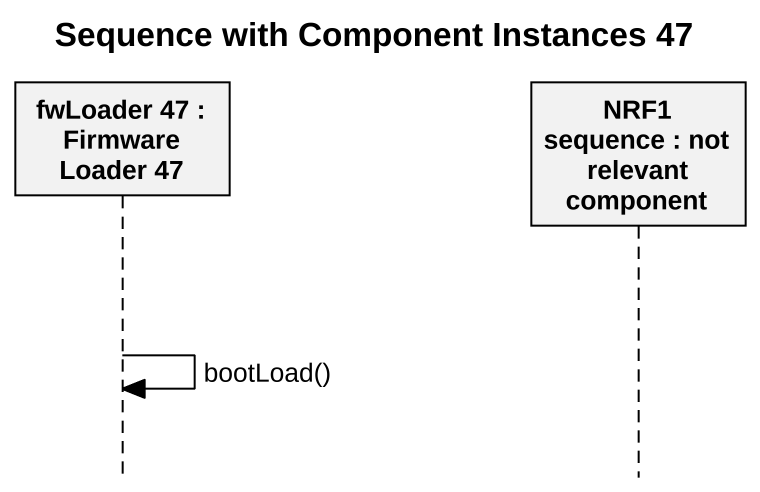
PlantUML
@startuml
title Sequence with Component Instances 47
hide footbox
participant "fwLoader 47 : Firmware Loader 47" as fwLoader_47
participant "NRF1 sequence : not relevant component" as NRF1_sequence

fwLoader_47 -> fwLoader_47 : bootLoad()
@enduml
